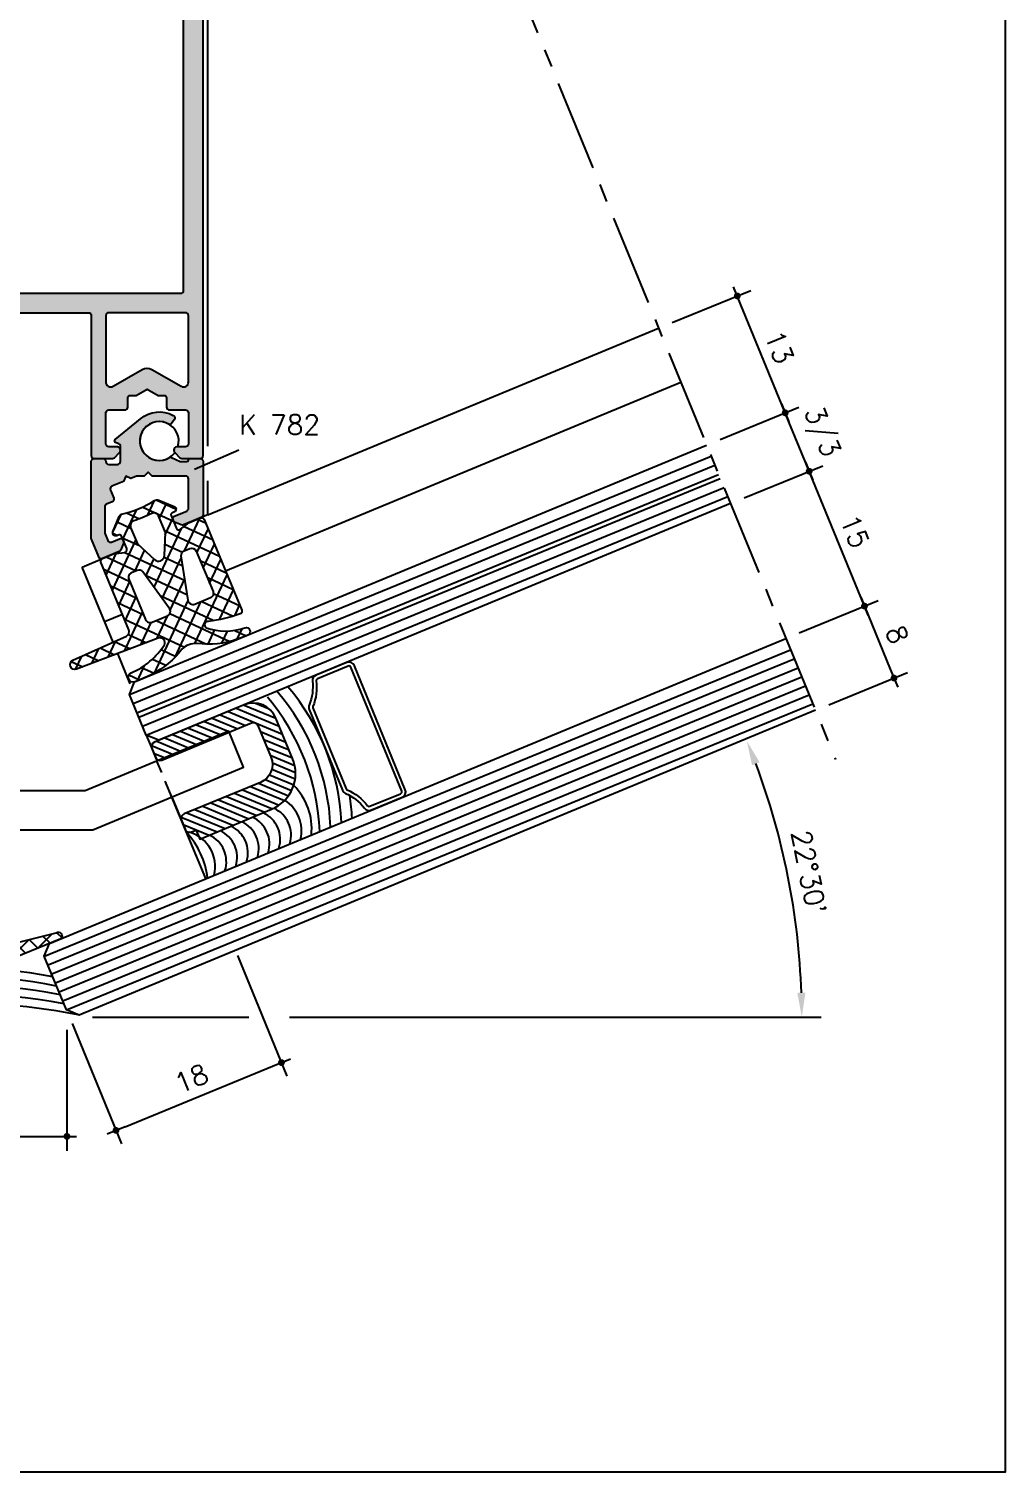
# Model space of a CAD drawing. Extents: x 0 to 1130, y -960 to 577.
# Drawn here: x 799.6 to 900, y -320 to -171.5 of the extents above; entities that cross this region are included whole.
import ezdxf

# ---------------------------------------------------------------- set-up
doc = ezdxf.new("R2010")
doc.units = 0
doc.header["$LTSCALE"] = 7.5
doc.header["$MEASUREMENT"] = 0
doc.linetypes.add('CENTER', pattern=[2, 1.25, -0.25, 0.25, -0.25])
doc.linetypes.add('HIDDEN', pattern=[0.375, 0.25, -0.125])
doc.layers.get('0').update_dxf_attribs({"linetype": 'CONTINUOUS'})
doc.layers.get('DEFPOINTS').update_dxf_attribs({"linetype": 'CONTINUOUS'})
for name, color, linetype in [('ACCESSORI', 200, 'CONTINUOUS'), ('ASSI', 1, 'CENTER'), ('FILL', 8, 'CONTINUOUS'), ('FINE', 7, 'CONTINUOUS'), ('GOMMA', 3, 'CONTINUOUS'), ('GROSSA', 4, 'CONTINUOUS'), ('MARCHIO', 7, 'CONTINUOUS'), ('NASC', 7, 'HIDDEN'), ('QUOTE', 254, 'CONTINUOUS'), ('TESTO', 2, 'CONTINUOUS'), ('TRATTEGGI', 140, 'CONTINUOUS'), ('VETRO', 6, 'CONTINUOUS')]:
    doc.layers.add(name, color=color, linetype=linetype)
doc.styles.get("Standard").update_dxf_attribs({"font": 'romans.shx'})
doc.dimstyles.new('SCALA_1-1$0', dxfattribs={"dimtxt": 2, "dimasz": 1, "dimexe": 1.5, "dimexo": 1.5, "dimgap": 1, "dimtad": 3, "dimdsep": 46, "dimtxsty": 'Standard', "dimblk1": 'PUNTO', "dimblk2": 'PUNTO', "dimsah": 1, "dimcen": 0.09, "dimclrt": 2, "dimadec": 0, "dimazin": 0, "dimtfac": 0.7, "dimtmove": 0, "dimatfit": 3, "dimldrblk": 'PUNTO', "dimfxl": 1, "dimtolj": 2, "dimarcsym": 0})
doc.dimstyles.new('SCALA_1-1$2', dxfattribs={"dimtxt": 2, "dimasz": 2.5, "dimexe": 1.5, "dimexo": 1.5, "dimgap": 1, "dimtad": 3, "dimdec": 0, "dimdsep": 46, "dimtxsty": 'Standard', "dimcen": 0, "dimclrt": 2, "dimaunit": 1, "dimadec": 0, "dimazin": 0, "dimtfac": 0.7, "dimtdec": 4, "dimtmove": 0, "dimatfit": 3, "dimfxl": 1, "dimtolj": 2, "dimarcsym": 0})

# ---------------------------------------------------------------- blocks, each defined once
blk = doc.blocks.new('PUNTO')
blk.add_line((-1, 0), (1, 0))
at = {"const_width": 0.35}
blk.add_lwpolyline([(-0.1750000000000114, 0, 1), (0.1750000000000114, 0, 1)], format="xyb", close=True, dxfattribs=at)
blk = doc.blocks.new('*D152')
at = {"layer": 'DEFPOINTS', "color": 0, "transparency": 16777216}
for p in [(877.4308024406181, -234.2159033748131), (888.5681983482438, -238.2948654134539), (880.4664701623201, -241.6176262361414)]:
    blk.add_point(p, dxfattribs=at)
at = {"layer": 'QUOTE', "color": 0, "lineweight": -2, "transparency": 16777216}
for p, q in [((878.818617021964, -233.6467191447049), (886.9203452078875, -230.3239583220174)), ((885.9119867799471, -231.8183522730229), (888.1887421948384, -237.3696556925566)), ((881.854284743666, -241.0484420060332), (889.9560129295896, -237.7256811833457))]:
    blk.add_line(p, q, dxfattribs=at)
for p, rotation in [((885.5325306265416, -230.8931425521256), 112.299999620784), ((888.5681983482438, -238.2948654134539), 292.299999620784)]:
    blk.add_blockref('PUNTO', p, dxfattribs=dict(at, rotation=rotation))
at = {"layer": 'QUOTE', "color": 2, "transparency": 16777216, "insert": (888.9007839291871, -233.8350916759791), "char_height": 2, "attachment_point": 5, "rotation": 292.299999620784}
blk.add_mtext('\\A2;8', dxfattribs=at)
blk = doc.blocks.new('*D153')
at = {"layer": 'DEFPOINTS', "color": 0, "transparency": 16777216}
for p in [(877.3755313218397, -211.0043018199924), (869.2836290591613, -214.3230328005081), (871.7501091227405, -220.3369326087512)]:
    blk.add_point(p, dxfattribs=at)
at = {"layer": 'QUOTE', "color": 0, "lineweight": -2, "transparency": 16777216}
for p, q in [((870.6714436367399, -213.7538485612144), (878.7633458994184, -210.4351175806987)), ((879.4625552258905, -216.0929919098496), (877.7549874813689, -211.9295115383781)), ((873.1379237003191, -219.7677483694575), (881.2298259629982, -216.4490173889416))]:
    blk.add_line(p, q, dxfattribs=at)
for p, rotation in [((877.3755313218397, -211.0043018199924), 112.300000000007), ((879.8420113854196, -217.0182016282353), 292.3000000000069)]:
    blk.add_blockref('PUNTO', p, dxfattribs=dict(at, rotation=rotation))
at = {"layer": 'QUOTE', "color": 2, "transparency": 16777216, "insert": (880.9438244524126, -213.0535766548261), "char_height": 2, "attachment_point": 5, "rotation": 292.30000000000695}
blk.add_mtext('\\A2;3/3', dxfattribs=at)
blk = doc.blocks.new('*D154')
at = {"layer": 'DEFPOINTS', "color": 0, "transparency": 16777216}
for p in [(879.8420113854186, -217.0182016282357), (871.7501091227405, -220.3369326087512), (877.4308024406182, -234.2159033748131)]:
    blk.add_point(p, dxfattribs=at)
at = {"layer": 'QUOTE', "color": 0, "lineweight": -2, "transparency": 16777216}
for p, q in [((873.1379237003191, -219.7677483694575), (881.2298259629972, -216.449017388942)), ((885.1530819319325, -229.9679297095107), (880.2214675449477, -217.9434113466214)), ((878.8186170181968, -233.6467191355195), (886.9203526690403, -230.3239551886027))]:
    blk.add_line(p, q, dxfattribs=at)
for p, rotation in [((879.8420113854186, -217.0182016282357), 112.300000000007), ((885.5325380914617, -230.8931394278964), 292.3000000000069)]:
    blk.add_blockref('PUNTO', p, dxfattribs=dict(at, rotation=rotation))
at = {"layer": 'QUOTE', "color": 2, "transparency": 16777216, "insert": (884.5376941752115, -223.1967582090079), "char_height": 2, "attachment_point": 5, "rotation": 292.30000000000695}
blk.add_mtext('\\A2;15', dxfattribs=at)
blk = doc.blocks.new('*D155')
at = {"layer": 'DEFPOINTS', "color": 0, "transparency": 16777216}
for p in [(872.4438571118817, -198.9796375936165), (864.3519548492022, -202.2983685741314), (869.2836290591613, -214.3230328005081)]:
    blk.add_point(p, dxfattribs=at)
at = {"layer": 'QUOTE', "color": 0, "lineweight": -2, "transparency": 16777216}
for p, q in [((865.7397694267811, -201.7291843348379), (873.8316716894606, -198.410453354323)), ((876.9960751623119, -210.0790921016073), (872.8233132714108, -199.9048473120022)), ((870.67144363674, -213.7538485612146), (878.7633458994196, -210.4351175806996))]:
    blk.add_line(p, q, dxfattribs=at)
for p, rotation in [((872.4438571118817, -198.9796375936165), 112.2999999999999), ((877.3755313218409, -211.0043018199931), 292.3)]:
    blk.add_blockref('PUNTO', p, dxfattribs=dict(at, rotation=rotation))
at = {"layer": 'QUOTE', "color": 2, "transparency": 16777216, "insert": (876.7601136536329, -204.2330573877466), "char_height": 2, "attachment_point": 5, "rotation": 292.29999999999995}
blk.add_mtext('\\A2;13', dxfattribs=at)
blk = doc.blocks.new('*D156')
at = {"layer": 'DEFPOINTS', "color": 0, "transparency": 16777216}
for p in [(781.476508704543, -272.9746824597856), (803.4765087045425, -272.9746824597856), (803.4765087045425, -285.4504136814399)]:
    blk.add_point(p, dxfattribs=at)
at = {"layer": 'FINE', "color": 0, "lineweight": -2, "transparency": 16777216}
for p, q in [((781.476508704543, -274.4746824597856), (781.476508704543, -286.9504136814399)), ((803.4765087045425, -274.4746824597856), (803.4765087045425, -286.9504136814399)), ((782.476508704543, -285.4504136814399), (802.4765087045425, -285.4504136814399))]:
    blk.add_line(p, q, dxfattribs=at)
at = {"layer": 'FINE', "color": 0, "lineweight": -2, "transparency": 16777216, "rotation": 180}
blk.add_blockref('PUNTO', (781.476508704543, -285.4504136814399), dxfattribs=at)
at = {"layer": 'FINE', "color": 0, "lineweight": -2, "transparency": 16777216}
blk.add_blockref('PUNTO', (803.4765087045425, -285.4504136814399), dxfattribs=at)
at = {"layer": 'FINE', "color": 2, "transparency": 16777216, "insert": (792.4765087045428, -283.4504136814399), "char_height": 2, "attachment_point": 5}
blk.add_mtext('\\A2;22', dxfattribs=at)
blk = doc.blocks.new('*D157')
at = {"layer": 'DEFPOINTS', "color": 0, "transparency": 16777216}
for p in [(820.4617544697452, -265.464153020396), (803.4432858828949, -272.4439356607018), (825.5454019282203, -277.8593663153027)]:
    blk.add_point(p, dxfattribs=at)
at = {"layer": 'FINE', "color": 0, "lineweight": -2, "transparency": 16777216}
for p, q in [((821.0309387090388, -266.8519675979746), (826.1145861675137, -279.2471808928815)), ((804.0124701221885, -273.8317502382804), (809.0961175806634, -286.2269635331872)), ((809.4521430597557, -284.4596927960795), (824.6201922098345, -278.2388224748317))]:
    blk.add_line(p, q, dxfattribs=at)
for p, rotation in [((825.5454019282203, -277.8593663153027), 22.30000000000025), ((808.52693334137, -284.8391489556085), 202.3000000000002)]:
    blk.add_blockref('PUNTO', p, dxfattribs=dict(at, rotation=rotation))
at = {"layer": 'FINE', "color": 2, "transparency": 16777216, "insert": (816.277255315737, -279.4988381986841), "char_height": 2, "attachment_point": 5, "rotation": 22.300000000000253}
blk.add_mtext('\\A2;18', dxfattribs=at)
blk = doc.blocks.new('*D151')
at = {"layer": 'DEFPOINTS', "color": 0, "transparency": 16777216}
for p in [(881.6146597251155, -241.3891922852166), (878.4449989478055, -263.491952212911), (826.3662951276128, -273.1784771987275), (881.0437932012785, -273.1784771987275), (804.2830716694187, -273.4209848577354)]:
    blk.add_point(p, dxfattribs=at)
at = {"layer": 'QUOTE', "color": 0, "lineweight": -2, "transparency": 16777216}
blk.add_arc((804.8685369487749, -273.1784771987275), 74.21135038924723, 1.930246815980197, 20.56975318401983, dxfattribs=at)
at = {"layer": 'QUOTE', "color": 0, "transparency": 16777216}
for points in [[(873.9609724805276, -247.2574534644478), (874.7361343989953, -246.951563869002), (873.4308846534238, -244.779022911322)], [(879.4543854321324, -270.6718136216556), (878.621170320968, -270.6858501088129), (879.0798873380221, -273.1784771987275)]]:
    blk.add_solid(points, dxfattribs=at)
at = {"layer": 'QUOTE', "color": 2, "transparency": 16777216, "insert": (879.8023238540881, -258.2732202486688), "char_height": 2, "attachment_point": 5, "rotation": 281.25}
blk.add_mtext("\\A2;22°30'", dxfattribs=at)

msp = doc.modelspace()

# ---------------------------------------------------------------- hatches: boundary and pattern name
at = {"layer": 'FILL'}
h = msp.add_hatch(color=253, dxfattribs=at)
edge = h.paths.add_edge_path(flags=16)
edge.add_arc((769.7765087045425, -114.6111115513601), 0.2999999999999545, 89.99999999999729, 180)
edge.add_line((769.4765087045425, -114.6111115513601), (769.4765087045425, -198.4111115513601))
edge.add_arc((769.7765087045425, -198.4111115513601), 0.2999999999999545, 180, 270)
edge.add_line((769.7765087045425, -198.71111155136), (815.1765087045424, -198.71111155136))
edge.add_arc((815.1765087045424, -198.4111115513601), 0.2999999999999545, 270, 360)
edge.add_line((815.4765087045425, -198.4111115513601), (815.4765087045425, -114.6111115513601))
edge.add_arc((815.1765087045426, -114.6111115513601), 0.2999999999999545, 0, 90)
edge.add_line((815.1765087045426, -114.3111115513602), (769.7765087045425, -114.3111115513602))
edge = h.paths.add_edge_path()
edge.add_line((777.1765087045426, -214.5111115513602), (776.2765087045425, -214.5111115513602))
edge.add_arc((776.2765087045425, -214.8111115513601), 0.2999999999999829, 90.00000000000541, 180.0000000000054)
edge.add_line((775.9765087045425, -214.8111115513602), (775.9765087045425, -214.8868474826482))
edge.add_arc((776.2765087045425, -214.8868474826482), 0.2999999999999261, 180, 225.0000000000038)
edge.add_line((776.0643766701864, -215.0989795170041), (776.5886407388984, -215.623243585716))
edge.add_arc((776.8007727732543, -215.4111115513601), 0.299999999999924, 224.9999999999981, 270.0000000000027)
edge.add_line((776.8007727732543, -215.71111155136), (778.6765087045424, -215.71111155136))
edge.add_arc((778.6765087045426, -215.4111115513601), 0.2999999999999545, 270, 360)
edge.add_line((778.9765087045425, -215.4111115513601), (778.9765087045425, -201.01111155136))
edge.add_arc((779.2765087045423, -201.01111155136), 0.2999999999999545, 90, 180, ccw=False)
edge.add_line((779.2765087045423, -200.71111155136), (786.6765087045426, -200.71111155136))
edge.add_arc((786.6765087045428, -201.01111155136), 0.2999999999999829, -5.5138116294983774e-12, 89.9999999999946, ccw=False)
edge.add_line((786.9765087045425, -201.01111155136), (786.9765087045425, -215.4111115513601))
edge.add_arc((787.2765087045425, -215.4111115513601), 0.2999999999999829, 180.0000000000163, 270.0000000000163)
edge.add_line((787.2765087045427, -215.71111155136), (787.8765087045426, -215.7111115513601))
edge.add_arc((787.8765087045426, -216.0111115513601), 0.3000000000000114, -1.0913936421275139e-11, 89.99999999998909, ccw=False)
edge.add_line((788.1765087045426, -216.0111115513602), (788.1765087045426, -216.659374424049))
edge.add_arc((787.8765087045426, -216.659374424049), 0.2999999999999972, -74.9999999999971, 0, ccw=False)
edge.add_line((787.9541544180734, -216.9491521719357), (787.198862991012, -217.1515318998671))
edge.add_arc((787.2765087045427, -217.4413096477538), 0.299999999999927, 104.9999999999926, 179.9999999999891)
edge.add_line((786.9765087045425, -217.4413096477537), (786.9765087045425, -235.41111155136))
edge.add_arc((787.2765087045425, -235.4111115513601), 0.2999999999999972, 179.9999999999864, 269.9999999999919)
edge.add_line((787.2765087045425, -235.7111115513601), (788.5765087045424, -235.71111155136))
edge.add_line((788.5765087045424, -235.71111155136), (789.2765087045423, -235.01111155136))
edge.add_line((789.2765087045425, -235.01111155136), (789.2765087045425, -234.51111155136))
edge.add_line((789.2765087045425, -234.51111155136), (788.1765087045424, -234.51111155136))
edge.add_line((788.1765087045424, -234.51111155136), (788.1765087045424, -233.0390171704963))
edge.add_line((788.1765087045424, -233.0390171704963), (790.4765087045425, -231.7111115513601))
edge.add_line((790.4765087045425, -231.7111115513601), (790.4765087045425, -219.7111115513601))
edge.add_arc((792.4765087045425, -219.7111115513601), 2, 0, 180, ccw=False)
edge.add_line((794.4765087045425, -219.7111115513601), (794.4765087045425, -231.7111115513601))
edge.add_line((794.4765087045425, -231.7111115513601), (796.7765087045425, -233.0390171704963))
edge.add_line((796.7765087045425, -233.0390171704963), (796.7765087045425, -234.51111155136))
edge.add_line((796.7765087045425, -234.51111155136), (795.6765087045424, -234.51111155136))
edge.add_line((795.6765087045424, -234.51111155136), (795.6765087045424, -235.01111155136))
edge.add_line((795.6765087045424, -235.01111155136), (796.3765087045422, -235.71111155136))
edge.add_line((796.3765087045424, -235.71111155136), (797.6765087045426, -235.71111155136))
edge.add_arc((797.6765087045426, -235.41111155136), 0.2999999999999403, 269.9999999999972, 360.0000000000027)
edge.add_line((797.9765087045425, -235.41111155136), (797.9765087045425, -217.4413096477538))
edge.add_arc((797.6765087045424, -217.4413096477539), 0.3000000000000398, 1.085629331272737e-11, 75.00000000001305)
edge.add_line((797.7541544180731, -217.1515318998671), (796.9988629910117, -216.9491521719358))
edge.add_arc((797.0765087045427, -216.6593744240491), 0.300000000000004, 179.9999999999891, 254.9999999999945, ccw=False)
edge.add_line((796.7765087045427, -216.659374424049), (796.7765087045427, -216.51111155136))
edge.add_line((796.7765087045425, -216.51111155136), (796.7765087045425, -216.0111115513602))
edge.add_arc((797.0765087045424, -216.0111115513602), 0.3000000000000682, 90, 180, ccw=False)
edge.add_line((797.0765087045424, -215.7111115513601), (797.6765087045424, -215.7111115513601))
edge.add_arc((797.6765087045426, -215.4111115513601), 0.2999999999999829, 270.0000000000054, 359.9999999999946)
edge.add_line((797.9765087045425, -215.4111115513601), (797.9765087045425, -201.01111155136))
edge.add_arc((798.2765087045425, -201.01111155136), 0.2999999999999829, 90.0000000000054, 180.0000000000054, ccw=False)
edge.add_line((798.2765087045425, -200.71111155136), (805.6765087045428, -200.71111155136))
edge.add_arc((805.6765087045428, -201.01111155136), 0.2999999999999545, 0, 90, ccw=False)
edge.add_line((805.9765087045428, -201.01111155136), (805.9765087045425, -215.4111115513601))
edge.add_arc((806.2765087045427, -215.41111155136), 0.3000000000000114, 180.0000000000109, 270.0000000000109)
edge.add_line((806.2765087045427, -215.71111155136), (808.1522446358308, -215.7111115513601))
edge.add_arc((808.1522446358308, -215.4111115513601), 0.2999999999999829, 270.0000000000109, 315.0000000000115)
edge.add_line((808.3643766701866, -215.623243585716), (808.8886407388986, -215.0989795170042))
edge.add_arc((808.6765087045426, -214.8868474826483), 0.3000000000000145, 315.0000000000038, 360.0000000000055)
edge.add_line((808.9765087045425, -214.8868474826482), (808.9765087045425, -214.8111115513602))
edge.add_arc((808.6765087045426, -214.8111115513602), 0.3000000000000398, 5.428146656363683e-12, 90.00000000000541)
edge.add_line((808.6765087045426, -214.5111115513602), (807.7765087045427, -214.5111115513602))
edge.add_arc((807.7765087045427, -214.2111115513601), 0.3000000000000398, 180.0000000000054, 270.0000000000054, ccw=False)
edge.add_line((807.4765087045425, -214.2111115513601), (807.4765087045425, -211.0111115513602))
edge.add_arc((807.7765087045427, -211.0111115513602), 0.3000000000000398, 89.9999999999946, 179.9999999999946, ccw=False)
edge.add_line((807.7765087045427, -210.7111115513602), (809.4265087045426, -210.7111115513602))
edge.add_arc((809.4265087045426, -210.4111115513602), 0.3000000000000398, 269.9999999999946, 359.9999999999946)
edge.add_line((809.7265087045425, -210.4111115513602), (809.7265087045425, -209.5111115513602))
edge.add_arc((810.0265087045427, -209.5111115513602), 0.3000000000000682, 90, 180, ccw=False)
edge.add_line((810.0265087045427, -209.2111115513601), (810.5925341083271, -209.2111115513601))
edge.add_line((810.5925341083271, -209.2111115513601), (811.7265087045428, -208.5564110129808))
edge.add_line((811.7265087045425, -208.5564110129808), (812.860483300758, -209.21111155136))
edge.add_line((812.8604833007582, -209.21111155136), (813.4265087045426, -209.2111115513601))
edge.add_arc((813.4265087045426, -209.5111115513602), 0.3000000000000114, 1.0913936421275139e-11, 90.00000000001091, ccw=False)
edge.add_line((813.7265087045425, -209.5111115513601), (813.7265087045425, -210.4111115513602))
edge.add_arc((814.0265087045427, -210.4111115513602), 0.2999999999999261, 179.9999999999973, 270.0000000000054)
edge.add_line((814.0265087045427, -210.7111115513601), (815.6765087045428, -210.7111115513601))
edge.add_arc((815.6765087045426, -211.0111115513602), 0.3000000000000682, 0, 90, ccw=False)
edge.add_line((815.9765087045425, -211.0111115513602), (815.9765087045425, -214.2111115513601))
edge.add_arc((815.6765087045426, -214.2111115513601), 0.3000000000000398, 269.9999999999946, 359.99999999999187, ccw=False)
edge.add_line((815.6765087045426, -214.5111115513602), (814.7765087045427, -214.5111115513602))
edge.add_arc((814.7765087045427, -214.8111115513602), 0.2999999999999972, 90.00000000000541, 180.0000000000027)
edge.add_line((814.4765087045425, -214.8111115513602), (814.4765087045425, -214.8868474826482))
edge.add_arc((814.7765087045425, -214.8868474826481), 0.2999999999999829, 180.0000000000244, 225.0000000000288)
edge.add_line((814.5643766701867, -215.0989795170041), (815.0886407388987, -215.6232435857161))
edge.add_arc((815.3007727732545, -215.4111115513603), 0.2999999999998336, 224.9999999999923, 269.9999999999891)
edge.add_line((815.3007727732545, -215.7111115513601), (817.1765087045424, -215.7111115513601))
edge.add_arc((817.1765087045424, -215.4111115513601), 0.3000000000000682, 270, 360)
edge.add_line((817.4765087045425, -215.4111115513601), (817.4765087045425, -111.7111115513601))
edge.add_arc((816.4765087045425, -111.7111115513601), 1, 0, 90)
edge.add_line((816.4765087045425, -110.7111115513601), (768.4765087045425, -110.7111115513601))
edge.add_arc((768.4765087045425, -111.7111115513601), 1, 89.99999999999919, 179.9999999999968)
edge.add_line((767.4765087045425, -111.71111155136), (767.4765087045425, -215.4111115513601))
edge.add_arc((767.7765087045425, -215.4111115513601), 0.2999999999999829, 179.9999999999946, 269.9999999999946)
edge.add_line((767.7765087045425, -215.7111115513601), (769.6522446358306, -215.7111115513601))
edge.add_arc((769.6522446358306, -215.4111115513601), 0.2999999999999829, 270.0000000000027, 314.9999999999981)
edge.add_line((769.8643766701866, -215.6232435857161), (770.3886407388986, -215.0989795170042))
edge.add_arc((770.1765087045424, -214.8868474826483), 0.3000000000000346, 315.0000000000077, 360.0000000000163)
edge.add_line((770.4765087045425, -214.8868474826482), (770.4765087045425, -214.8111115513602))
edge.add_arc((770.1765087045426, -214.8111115513602), 0.2999999999999545, 0, 90)
edge.add_line((770.1765087045426, -214.5111115513602), (769.2765087045425, -214.5111115513602))
edge.add_arc((769.2765087045425, -214.2111115513602), 0.2999999999999829, 179.9999999999946, 269.9999999999946, ccw=False)
edge.add_line((768.9765087045425, -214.2111115513601), (768.9765087045425, -211.0111115513602))
edge.add_arc((769.2765087045425, -211.0111115513602), 0.2999999999999829, 90.0000000000054, 180.0000000000054, ccw=False)
edge.add_line((769.2765087045425, -210.7111115513602), (770.9265087045426, -210.7111115513601))
edge.add_arc((770.9265087045426, -210.4111115513602), 0.2999999999998835, 270.0000000000081, 360.0000000000136)
edge.add_line((771.2265087045425, -210.4111115513602), (771.2265087045425, -209.5111115513601))
edge.add_arc((771.5265087045425, -209.5111115513602), 0.3000000000000256, 89.99999999999193, 179.9999999999891, ccw=False)
edge.add_line((771.5265087045425, -209.2111115513601), (772.0925341083268, -209.21111155136))
edge.add_line((772.0925341083268, -209.21111155136), (773.2265087045425, -208.5564110129808))
edge.add_line((773.2265087045425, -208.5564110129808), (774.3604833007582, -209.2111115513601))
edge.add_line((774.360483300758, -209.2111115513601), (774.9265087045424, -209.2111115513601))
edge.add_arc((774.9265087045424, -209.5111115513602), 0.3000000000000682, 0, 90, ccw=False)
edge.add_line((775.2265087045425, -209.5111115513602), (775.2265087045425, -210.4111115513602))
edge.add_arc((775.5265087045425, -210.4111115513602), 0.3000000000000398, 180.0000000000054, 270.0000000000054)
edge.add_line((775.5265087045425, -210.7111115513602), (777.1765087045426, -210.7111115513601))
edge.add_arc((777.1765087045426, -211.0111115513602), 0.3000000000000114, -1.0913936421275139e-11, 89.99999999998909, ccw=False)
edge.add_line((777.4765087045425, -211.0111115513602), (777.4765087045425, -214.2111115513601))
edge.add_arc((777.1765087045426, -214.2111115513602), 0.3000000000000114, -89.99999999998909, 1.0913936421275139e-11, ccw=False)
edge = h.paths.add_edge_path(flags=16)
edge.add_line((768.9765087045425, -207.8347231752425), (768.9765087045425, -201.01111155136))
edge.add_arc((769.2765087045425, -201.01111155136), 0.2999999999999545, 90, 180, ccw=False)
edge.add_line((769.2765087045425, -200.71111155136), (777.1765087045424, -200.71111155136))
edge.add_arc((777.1765087045424, -201.0111115513601), 0.3000000000000398, 5.4001247917767614e-12, 90.0000000000054, ccw=False)
edge.add_line((777.4765087045425, -201.01111155136), (777.4765087045425, -207.8347231777452))
edge.add_arc((776.9765087045425, -207.8347231777452), 0.4999999999999858, -120.00000010754559, 3.183231456205249e-12, ccw=False)
edge.add_line((776.7265087037299, -208.2677358791681), (773.7265087153799, -206.5356850708172))
edge.add_arc((773.2265087153796, -207.4017104746016), 1.000000000000017, 59.99999999999776, 119.9999999999964)
edge.add_line((772.7265087153796, -206.5356850708171), (769.7265087037295, -208.2677358776039))
edge.add_arc((769.4765087045425, -207.8347231752425), 0.4999999999999585, 180, 299.9999998924515, ccw=False)
edge = h.paths.add_edge_path(flags=16)
edge.add_line((796.4765087045425, -213.7111115513601), (796.4765087045425, -200.7111115513601))
edge.add_line((796.4765087045425, -200.7111115513601), (788.4765087045425, -200.7111115513601))
edge.add_line((788.4765087045425, -200.7111115513601), (788.4765087045425, -213.7111115513602))
edge.add_arc((788.9765087045425, -213.7111115513602), 0.5, 180, 270)
edge.add_line((788.9765087045425, -214.2111115513602), (795.9765087045425, -214.2111115513601))
edge.add_arc((795.9765087045425, -213.7111115513601), 0.5, 270, 360)
edge = h.paths.add_edge_path(flags=16)
edge.add_arc((811.7265086937055, -207.4017104746016), 1.000000000000004, 59.99999999999659, 119.9999999999961, ccw=False)
edge.add_line((812.2265086937055, -206.5356850708172), (815.2265087053554, -208.2677358776039))
edge.add_arc((815.4765087045425, -207.8347231752424), 0.5000000000000187, 240.0000001075431, 359.9999999999968)
edge.add_line((815.9765087045425, -207.8347231752425), (815.9765087045425, -201.01111155136))
edge.add_arc((815.6765087045426, -201.01111155136), 0.3000000000000398, 5.428146656363683e-12, 90.00000000000541)
edge.add_line((815.6765087045426, -200.71111155136), (807.7765087045427, -200.7111115513601))
edge.add_arc((807.7765087045427, -201.0111115513601), 0.2999999999999545, 90, 180)
edge.add_line((807.4765087045428, -201.0111115513601), (807.4765087045425, -207.8347231777452))
edge.add_arc((807.9765087045425, -207.8347231777452), 0.5000000000000284, 180.0000000000016, 300.0000001075502)
edge.add_line((808.2265087053554, -208.2677358791681), (811.2265086937055, -206.5356850708171))
msp.add_hatch(color=253, dxfattribs=at).paths.add_polyline_path([(813.9699747061004, -212.1753047349926, 0.3877945824087844), (814.2331517151142, -212.1164393406261), (814.5155757869095, -211.7130959654356, 0.4472135954999613), (814.4135325590762, -211.2776798659935, 0.3088544576429195), (811.0468018615841, -211.6141066536214), (808.4478615816786, -213.7574684947338, 0.6066148208005129), (808.524744895522, -214.1037873198408), (808.828272513563, -214.1851172999755, -0.3394542588633337), (808.9765087045425, -214.3783024652333), (808.9765087045425, -216.0111115513605, -0.4142135623731004), (808.6765087045424, -216.3111115513605), (807.7765087045425, -216.3111115513605, -0.4142135623731229), (807.4765087045425, -216.0111115513604, 0.4142135623732616), (807.1765087045424, -215.7111115513601), (806.2765087045427, -215.71111155136, 0.4142135623734667), (805.9765087045425, -216.0111115513601), (805.9765087045425, -223.8854678922403, 0.09675375523381566), (805.9985609903351, -223.9983619495106), (806.7424294794068, -225.8297829401939, 0.4162315658651691), (807.1351822233237, -225.9940527426769), (808.8634764418252, -225.2781698376025, 0.19891236737969), (809.0258352718693, -225.1158110075587), (809.3095649413028, -224.4308269915642, 0.2320247787639074), (809.2928565865511, -224.167149768634, 0.4517883523664223), (808.8886131657011, -223.9688872253088), (808.0694474363586, -224.3081967802337, -0.4162315658651701), (807.6766946924417, -224.1439269777507), (807.3765087045426, -223.4048623078198), (807.3765087045426, -220.6825846312183, -0.3033466836511942), (807.5617036748774, -220.4054207714465), (808.1273257721298, -220.1711324276931, 0.4142135624200637), (808.2896846022181, -219.7791635382118), (807.9452695130121, -218.9476719587638, -0.414213562373004), (808.1076283430559, -218.555703069301), (809.310611135551, -218.0574112813482), (809.5251501753794, -217.5355894212757), (810.0458359610998, -217.7528711872123), (810.6294953528077, -217.5111115513605), (811.4378414043217, -217.5111115513605), (811.8357422126396, -217.1111115513605), (812.2336430209575, -217.5111115513605), (815.6810903854866, -217.5111115513605, -0.4142135623731004), (815.9810903854866, -217.8111115513605), (815.9810903854866, -220.8306333786756, -0.3033466836073427), (815.7958954151961, -221.107797238429), (814.5242783140202, -221.6345182878816, 0.4517883522486666), (814.3786278386694, -222.0605543407532, 0.2320247790102447), (814.5532612004372, -222.258816884118), (815.2382452191528, -222.5425465536148, 0.1989123673796469), (815.4678552785717, -222.5425465536148), (817.2958954153423, -221.785347535272, 0.3033466834633019), (817.4810903854866, -221.5081836755792), (817.4810903854866, -216.0111115513601, 0.4142135623731337), (817.1810903854866, -215.7111115513601), (816.1265087045424, -215.7111115513601, 0.4142135623732616), (815.9765087045423, -215.8611115513603, -0.4142135623728732), (815.8265087045424, -216.0111115513605), (815.1137716544604, -216.0111115513604), (814.2250394297166, -215.5966889089134, 0.2537088048817169), (814.0346969525663, -215.6082378376879, -1.762616212246895)])
h = msp.add_hatch(dxfattribs=at)
h.set_pattern_fill('ANSI37', color=137, scale=10, angle=200, style=0)
h.set_pattern_definition([(245, (690, -320), (1.132884733795812, -0.5282728271758744), []), (335.0000000000001, (690, -320), (0.5282728271758744, 1.132884733795812), [])])
h.paths.add_polyline_path([(816.6573625580581, -234.7410933613216, -0.0279488201277153), (816.8807212603383, -234.746154803842), (817.3867347380228, -234.7737811025392, 0.110612041823471), (821.2076491391831, -234.2314985597604), (822.1403171539405, -233.8451748188564, 0.9292461723943047), (821.7818190493003, -233.1324019697711, -0.1649688112626651), (817.79080094151, -233.125523250168, -0.7904883406482366), (818.0315199944209, -232.4643362469142, 0.05312709888512344), (821.2983559726135, -231.7039062601543, 0.4142135623729978), (821.4607148026573, -231.3119373706915), (817.5974380171594, -221.9851621599412, 0.4142135623731505), (817.2054691276965, -221.8228033298973), (816.0955264850463, -222.2825566259392, 0.0655434628152484), (816.0277030860534, -222.3217144836053), (815.1707866783722, -222.9792495696611, -0.4931454260312266), (814.7109943899161, -222.8560485972831), (814.1838143445118, -221.5833233818558, -0.3888787318530059), (814.276240528367, -221.3293845287472), (814.538677817277, -221.1927683233046, 0.6370702608073496), (814.5149582630156, -220.6495012135978), (812.9362484730661, -219.9955782075494, 0.2454199115108711), (812.4751099323735, -220.0365551803372, -0.04434285628740945), (810.9060077715521, -220.8560946337194), (811.2886912039171, -221.7799741662305, 0.02265679805365915), (812.1995326494316, -221.3533856195932, -0.4410091218321953), (812.8938290536653, -221.6047745131358), (813.6023389509021, -223.3152687161212), (813.4984851736731, -225.6939109270844, -0.2914734167828084), (813.128666305872, -226.2220670117989)])
h.paths.add_polyline_path([(815.2357910721255, -225.7258993077671, -0.3288304544284983), (815.5423038315548, -225.2176894527585), (816.1296427370839, -224.9744057123789, -0.4142135623730941), (816.7829242195223, -225.245003762452), (818.5049996651651, -229.4024616587528, -0.4142135623731152), (818.2344016150921, -230.0557431411911), (816.6467064824158, -230.7133879980592, -0.5050829045456721), (815.9575102906215, -230.2977183205565)], flags=16)
h.paths.add_polyline_path([(813.128666305872, -226.2220670117989, -0.2914734223893663), (812.4937021161545, -226.1101056967512), (810.7383124001176, -224.5015873564528), (810.0298025028806, -222.7910931534676, -0.44100912183203), (810.3429854071287, -222.1223926665416, 0.02265679756541681), (811.2886912039171, -221.7799741662305), (810.9060077715521, -220.8560946337194, -0.04434285659807329), (809.2169830768662, -221.3861155118203, 0.2454199115108631), (808.8619337923451, -221.6832146056798), (808.2080107877805, -223.2619243920477, 0.6370702608072792), (808.5753863873852, -223.6628445069816), (808.8575598492966, -223.5738755561871, -0.3888787318528504), (809.1024769156998, -223.6880822598638), (809.629656961104, -224.9608074752912, -0.4931454260312618), (809.3916509590167, -225.3730459634129), (808.2816141803517, -225.519185077738), (807.1351822233235, -225.9940527426769, 0.4142135623730951), (806.9728233932797, -226.3860216321399), (809.8487392832012, -233.329096777833, -0.4052432957209685), (809.59224098924, -233.9762825478996), (807.528405208956, -234.9064196368064), (808.6425129557615, -235.8008589509656), (812.8771201374393, -234.1978778676227, -0.6756558563554195), (813.5056957758279, -234.8802676162193, -0.1494527194712063), (810.0883362333539, -237.7596662304478, 0.925745551245078), (810.419564589369, -238.7000694923211), (811.8462113772459, -238.1091330440665, 0.09819273378049216), (815.0020483794704, -235.7310535314809), (815.2965357887729, -235.338951245164, -0.1926945525451828), (816.6573625580581, -234.7410933613216)])
h.paths.add_polyline_path([(814.0102922395354, -231.1042824462141, -0.5050829045456721), (813.8168797864455, -231.8855405946956), (812.2291846537692, -232.543185451564, -0.4142135623731152), (811.575903171331, -232.2725874014909), (809.853827725688, -228.11512950519, -0.4142135623730941), (810.124425775761, -227.4618480227518), (810.7117646812903, -227.2185642823723, -0.3288304544284983), (811.2878605667454, -227.3611856664019)], flags=16)
h.paths.add_polyline_path([(808.6425129557615, -235.8008589509656), (807.528405208956, -234.9064196368064), (804.0915108212382, -236.4553718214769, 0.9697392325155793), (804.4740136570013, -237.3788153552223)])
h = msp.add_hatch(dxfattribs=at)
h.set_pattern_fill('ANSI37', color=137, scale=10, angle=90, style=0)
h.set_pattern_definition([(135, (690, -320), (-0.8838834764831844, -0.8838834764831843), []), (225, (690, -320), (0.8838834764831843, -0.8838834764831844), [])])
edge = h.paths.add_edge_path(flags=16)
edge.add_arc((793.9765087045425, -265.5168104349708), 0.5000000000000071, 270, 359.9999999999992)
edge.add_line((794.4765087045425, -265.5168104349708), (794.4765087045425, -260.6032238332888))
edge.add_arc((793.9765087045425, -260.6032238332888), 0.5, 359.9999999999992, 450)
edge.add_line((793.9765087045425, -260.1032238332888), (790.9765087045414, -260.1032238332888))
edge.add_arc((790.9765087045414, -260.6032238332888), 0.4999999999999929, 90, 180.0000000000008)
edge.add_line((790.4765087045414, -260.6032238332888), (790.4765087045416, -265.5168104349709))
edge.add_arc((790.9765087045416, -265.5168104349709), 0.4999999999999432, 180.0000000000065, 270.0000000000065)
edge.add_line((790.9765087045416, -266.0168104349708), (793.9765087045425, -266.0168104349708))
edge = h.paths.add_edge_path()
edge.add_line((789.0725076784793, -261.2467263777094), (788.6408571767709, -261.1009337260185))
edge.add_arc((788.7368561507085, -260.8167081166815), 0.3000000000001001, 180.0000000000244, 251.33728195456598, ccw=False)
edge.add_line((788.4368561507083, -260.8167081166816), (788.4368561507083, -260.6581803287195))
edge.add_arc((788.7368561507083, -260.6581803287195), 0.3000000000000398, 140.4399257303018, 179.9999999999891, ccw=False)
edge.add_line((788.5055689801184, -260.4671142544926), (789.6510829267488, -259.0162529210604))
edge.add_arc((789.8823700973389, -259.2073189952872), 0.2999999999999428, 90.00000000002171, 140.4399257303325, ccw=False)
edge.add_line((789.8823700973387, -258.9073189952873), (795.0706473117452, -258.9073189952873))
edge.add_arc((795.0706473117452, -259.2073189952872), 0.2999999999999332, 39.56007426966818, 89.99999999998101, ccw=False)
edge.add_line((795.3019344823351, -259.0162529210604), (796.4474484289656, -260.4671142544926))
edge.add_arc((796.2161612583757, -260.6581803287195), 0.3000000000000385, 1.0913936421275139e-11, 39.56007426969819, ccw=False)
edge.add_line((796.5161612583756, -260.6581803287195), (796.5161612583756, -260.8167081166816))
edge.add_arc((796.2161612583757, -260.8167081166816), 0.2999999999999829, -71.33728195453591, 5.4001247917767614e-12, ccw=False)
edge.add_line((796.3121602323133, -261.1009337260185), (795.8805097306049, -261.2467263777094))
edge.add_arc((795.9765087045425, -261.5309519870462), 0.2999999999999817, 108.6627180454646, 180.0000000000068)
edge.add_line((795.6765087045426, -261.5309519870463), (795.6765087045424, -262.4111115513598))
edge.add_arc((795.9765087045425, -262.4111115513597), 0.3000000000000682, 180.0000000000217, 270.0000000000217)
edge.add_line((795.9765087045425, -262.7111115513597), (796.7872430016876, -262.7111115513599))
edge.add_arc((796.7872430016876, -263.0111115513599), 0.3000000000000114, -1.0913936421275139e-11, 89.99999999998909, ccw=False)
edge.add_line((797.0872430016875, -263.0111115513599), (797.0872430016875, -265.4668104349709))
edge.add_arc((797.3872430016875, -265.4668104349709), 0.2999999999999829, 179.9999999999987, 281.277707489663)
edge.add_line((797.4459123799238, -265.76101768175), (802.3538895431209, -264.4934879666685))
edge.add_arc((802.5765087045422, -264.825814175337), 0.3999999999999188, -47.16576918584519, 123.8173968475489, ccw=False)
edge.add_line((802.8484605216822, -265.1191436984917), (796.62563106586, -267.6522065024575))
edge.add_arc((796.2863710806942, -266.7115138520844), 1.000000000000322, 270, 289.83179478993543, ccw=False)
edge.add_line((796.2863710806942, -267.7115138520847), (788.6666463283907, -267.7115138520849))
edge.add_arc((788.6666463283907, -266.7115138520846), 1.000000000000306, 250.16820521006508, 270.0000000000008, ccw=False)
edge.add_line((788.3273863432248, -267.6522065024576), (782.1045568874026, -265.1480242461643))
edge.add_arc((782.3765087045429, -264.8546947230096), 0.3999999999999882, 56.1826031524364, 227.1657691858341, ccw=False)
edge.add_line((782.5991278659642, -264.522368514341), (787.507105029161, -265.76101768175))
edge.add_arc((787.5657744073974, -265.4668104349709), 0.2999999999999871, 258.722292510337, 360.0000000000014)
edge.add_line((787.8657744073973, -265.4668104349709), (787.8657744073973, -263.0111115513599))
edge.add_arc((788.1657744073973, -263.0111115513599), 0.3000000000000114, 90.00000000001091, 180.0000000000109, ccw=False)
edge.add_line((788.1657744073973, -262.7111115513599), (788.9765087045416, -262.7111115513597))
edge.add_arc((788.9765087045416, -262.4111115513598), 0.2999999999999545, 270, 360)
edge.add_line((789.2765087045416, -262.4111115513598), (789.2765087045416, -261.5309519870463))
edge.add_arc((788.9765087045416, -261.5309519870462), 0.2999999999999829, 359.9999999999932, 431.3372819545354)
at = {"layer": 'TRATTEGGI'}
h = msp.add_hatch(dxfattribs=at)
h.set_pattern_fill('ANSI31', color=256, scale=5, angle=22.5, style=0)
h.set_pattern_definition([(157.5, (926.2128961223564, -297.214365547424), (0.2391771452281811, 0.5774247078195542), [])])
h.paths.add_polyline_path([(823.3825859241429, -249.030554298345, 0.4142135623730907), (824.4649781244352, -246.4174283685923), (823.1255861111574, -243.1838500048028, 0.4142135623730951), (822.4723046287193, -242.9132519547297), (813.2335093036065, -246.7400862783806, -0.4142135623730951), (812.5802278211684, -246.4694882283075), (812.1975443888032, -245.5456086957961, -0.4142135623730618), (812.4681424388762, -244.892327213358), (821.7069377639891, -241.0654928897071, -0.4142135623730933), (824.9733451761801, -242.4184831400726), (826.6954206218229, -246.5759410363734, -0.4142135623730961), (824.5306362212382, -251.8021928958789), (817.139599961148, -254.8636603547996), (816.7569165287828, -253.9397808222883), (816.2949767625271, -254.1311225384709, -0.4142135623730951), (815.6416952800889, -253.8605244883977), (815.259011847724, -252.9366449558865, -0.4142135623731117), (815.529609897797, -252.2833634734483)])

# ---------------------------------------------------------------- linework, layer by layer
at = {"layer": 'ACCESSORI'}
msp.add_lwpolyline([(814.3023032668111, -250.6269461246083), (815.6416952800889, -253.8605244883977, 0.414213562373095), (816.2949767625271, -254.1311225384709), (816.7569165287828, -253.9397808222883), (817.139599961148, -254.8636603547996), (824.5306362212382, -251.8021928958789, 0.414213562373095), (826.6954206218229, -246.5759410363734), (824.9733451761801, -242.4184831400726, 0.414213562373095), (821.7069377639891, -241.0654928897071), (812.4681424388762, -244.892327213358, 0.414213562373095), (812.1975443888032, -245.5456086957961), (812.5802278211684, -246.4694882283075, 0.414213562373095), (813.2335093036065, -246.7400862783806), (822.4723046287193, -242.9132519547297, -0.414213562373095), (823.1255861111574, -243.1838500048028), (824.4649781244352, -246.4174283685923, -0.414213562373095), (823.3825859241429, -249.0305542983451), (815.529609897797, -252.2833634734483, 0.414213562373095), (815.259011847724, -252.9366449558865)], format="xyb", dxfattribs=at)
at = {"layer": 'ASSI'}
msp.add_line((825.5646920671629, -107.7252497187959), (882.5547298170277, -246.6813200137019), dxfattribs=at)
at = {"layer": 'FINE'}
for p, q in [((817.9765087045423, -214.4276381697588), (817.9765087045423, -113.9063185523665)), ((817.9765087045423, -221.4994249413911), (864.3519548492022, -202.2983685741315)), ((819.7742897908497, -227.2537271875269), (866.6274197599223, -207.8465253147077)), ((817.9765087045423, -221.4994249413911), (817.9765087045423, -217.9879794867686)), ((817.9765087045423, -221.4994249413911), (817.1993448447888, -221.8211979553084)), ((805.0528579045633, -226.8717893730167), (807.1351822233235, -225.9940527426769)), ((808.2202247936661, -234.594627845658), (805.0528579045633, -226.8717893730167)), ((807.3562890126068, -232.4881347485651), (809.1770416594081, -231.7206552169246)), ((809.980700128503, -238.8871102520346), (808.705203415791, -235.7771279135346)), ((811.6235192402553, -244.1597893970292), (812.7574882545966, -246.8290214328261)), ((817.7533180265684, -258.9351262753896), (814.2640349235746, -250.534558171357))]:
    msp.add_line(p, q, dxfattribs=at)
for centre, radius, start, end in [((806.6155353434012, -255.0305818155885), 22.89511713608138, 2.396150186295113, 40.17490420933156), ((807.7058675454148, -254.5793015739191), 22.91514228515944, 2.41533708738818, 40.67486602997348), ((808.8164910471767, -254.1237300355609), 22.91471418319807, 2.425924631325596, 40.67504694538857), ((822.4061123357278, -253.7887002621327), 6.24950406060194, 354.0821247268557, 45.29115497935287), ((823.7894839070239, -254.0393536298505), 3.817920326518928, 347.0721194983477, 56.40178728435911), ((808.420436379479, -253.9915817258217), 24.43472510855186, 3.044023412683901, 8.489736336890878), ((822.3982314935956, -254.9092120081662), 3.028725061219276, 342.6208634945098, 65.21328937818667), ((823.5017079246427, -254.4522905060908), 3.034380349887921, 342.7135076331993, 65.33643847364617), ((803.2081887326121, -262.1808952238358), 15.17865725749504, 37.3663227166443, 37.3839367982557), ((819.070051332081, -256.2807947014902), 3.028467232956482, 342.4572759990471, 65.05160879168892), ((820.179447982646, -255.8235989909613), 3.028549820260648, 342.5117956149689, 65.10551409048966), ((821.2888413691935, -255.3664047584166), 3.028635763000119, 342.5663247942958, 65.15940763167255), ((809.8160167581259, -259.769678403443), 8.166866391203833, 6.387904977228948, 43.12217576560654), ((815.0534601593488, -257.6963983146254), 3.679218394180791, 346.2100374123762, 73.47377487495629), ((816.8512482314259, -257.1951905392521), 3.028312124483764, 342.3482656270019, 64.943763069982), ((817.9606514156299, -256.7379918856913), 3.028388001044225, 342.4027659889484, 64.99769177243115)]:
    msp.add_arc(centre, radius, start, end, dxfattribs=at)
at = {"layer": 'GOMMA'}
for points in [[(808.8619337923451, -221.6832146056798, -0.2454199115108711), (809.2169830768662, -221.3861155118203, 0.0888604381802806), (812.4751099323735, -220.0365551803372, -0.2454199115108711), (812.9362484730661, -219.9955782075494), (814.5149582630156, -220.6495012135978, -0.6370702608073499), (814.538677817277, -221.1927683233046), (814.276240528367, -221.3293845287472, 0.3888787318530058), (814.1838143445118, -221.5833233818558), (814.7109943899161, -222.8560485972831, 0.4931454260312268), (815.1707866783722, -222.9792495696611), (816.0277030860534, -222.3217144836053, -0.06554346281524841), (816.0955264850463, -222.2825566259392), (817.2054691276965, -221.8228033298973, -0.4142135623731504), (817.5974380171594, -221.9851621599412), (821.4607148026573, -231.3119373706915, -0.4142135623731505), (821.2983559726135, -231.7039062601544, -0.05312709888512125), (818.0315199944209, -232.4643362469142, 0.7904883406482491), (817.79080094151, -233.125523250168, 0.164968811262667), (821.7818190493003, -233.1324019697711, -0.999999999998863), (822.0879657951916, -233.8715055957805), (821.4943971238863, -234.1173697896349, -0.1194670680124155), (817.3867347380228, -234.7737811025392), (816.8807212603383, -234.746154803842, 0.2218381007067161), (815.2965357887729, -235.338951245164), (815.0020483794704, -235.7310535314809, -0.1001934393118184), (811.7735898109181, -238.143860015882), (810.481606946505, -238.6790168406754, -0.9999999999995451), (810.0989235141399, -237.7551373081642, 0.1490676202251945), (813.5056957758279, -234.8802676162193, 0.6756558563554195), (812.8771201374393, -234.1978778676227), (804.4740136570013, -237.3788153552223, -0.9697392325155803), (804.0915108212382, -236.4553718214769), (809.59224098924, -233.9762825478996, 0.4052432957209685), (809.8487392832012, -233.329096777833), (806.9728233932797, -226.3860216321399, -0.4142135623730951), (807.1351822233235, -225.9940527426769), (808.2816141803517, -225.5191850777379), (809.3916509590167, -225.3730459634129, 0.4931454260312618), (809.629656961104, -224.9608074752912), (809.1024769156998, -223.6880822598638, 0.3888787318528504), (808.8575598492966, -223.5738755561871), (808.5753863873852, -223.6628445069816, -0.6370702608072794), (808.2080107877805, -223.2619243920477)], [(812.1995326494316, -221.3533856195932, -0.04533686841581842), (810.3429854071287, -222.1223926665416, 0.4410091218320485), (810.0298025028806, -222.7910931534676), (810.7383124001176, -224.5015873564528), (812.4937021161545, -226.1101056967512, 0.6370702608074954), (813.4984851736731, -225.6939109270844), (813.6023389509021, -223.3152687161212), (812.8938290536653, -221.6047745131358, 0.4410091218321674)], [(815.5423038315548, -225.2176894527585), (816.1296427370839, -224.9744057123789, -0.4142135623730941), (816.7829242195223, -225.245003762452), (818.5049996651651, -229.4024616587528, -0.4142135623731153), (818.2344016150921, -230.0557431411911), (816.6467064824158, -230.7133879980592, -0.5050829045456721), (815.9575102906215, -230.2977183205565), (815.2357910721255, -225.7258993077671, -0.3288304544284983)], [(810.7117646812903, -227.2185642823723), (810.124425775761, -227.4618480227518, 0.4142135623730941), (809.853827725688, -228.11512950519), (811.575903171331, -232.2725874014909, 0.4142135623731153), (812.2291846537692, -232.543185451564), (813.8168797864455, -231.8855405946956, 0.5050829045456721), (814.0102922395354, -231.1042824462141), (811.2878605667454, -227.3611856664019, 0.3288304544284983)]]:
    msp.add_lwpolyline(points, format="xyb", close=True, dxfattribs=at)
msp.add_lwpolyline([(797.4459123799238, -265.76101768175), (802.3538895431209, -264.4934879666685, -0.9242542842687055), (802.8484605216822, -265.1191436984917), (796.62563106586, -267.6522065024575, -0.08674915946986797)], format="xyb", dxfattribs=at)
msp.add_arc((812.9765087045425, -213.9111115513601), 1.999999999999972, 342.5423968762737, 323.1301023541534, dxfattribs=at)
at = {"layer": 'GROSSA'}
msp.add_lwpolyline([(798.2765087045425, -200.71111155136), (805.6765087045428, -200.71111155136, -0.414213562373095), (805.9765087045428, -201.01111155136), (805.9765087045425, -215.4111115513601, 0.414213562373095), (806.2765087045427, -215.71111155136), (808.1522446358308, -215.7111115513601, 0.198912367379658), (808.3643766701866, -215.623243585716), (808.8886407388986, -215.0989795170042, 0.198912367379658), (808.9765087045425, -214.8868474826482), (808.9765087045425, -214.8111115513602, 0.414213562373095), (808.6765087045426, -214.5111115513602), (807.7765087045427, -214.5111115513602, -0.414213562373095), (807.4765087045425, -214.2111115513601), (807.4765087045425, -211.0111115513602, -0.414213562373095), (807.7765087045427, -210.7111115513602), (809.4265087045426, -210.7111115513602, 0.414213562373095), (809.7265087045425, -210.4111115513602), (809.7265087045425, -209.5111115513602, -0.414213562373095), (810.0265087045427, -209.2111115513601), (810.5925341083271, -209.2111115513601), (811.7265087045425, -208.5564110129808), (812.8604833007582, -209.21111155136), (813.4265087045426, -209.2111115513601, -0.414213562373079), (813.7265087045425, -209.5111115513601), (813.7265087045425, -210.4111115513602, 0.4142135623731228), (814.0265087045427, -210.7111115513601), (815.6765087045426, -210.7111115513601, -0.4142135623730951), (815.9765087045425, -211.0111115513602), (815.9765087045425, -214.2111115513601, -0.4142135623730673), (815.6765087045426, -214.5111115513602), (814.7765087045427, -214.5111115513602, 0.4142135623730674), (814.4765087045425, -214.8111115513602), (814.4765087045425, -214.8868474826482, 0.1989123673796754), (814.5643766701867, -215.0989795170041), (815.0886407388987, -215.6232435857161, 0.1989123673796406), (815.3007727732545, -215.7111115513601), (817.1765087045424, -215.7111115513601, 0.4142135623730913), (817.4765087045425, -215.4111115513601), (817.4765087045425, -111.7111115513601, 0.4142135623731034)], format="xyb", dxfattribs=at)
for points in [[(769.7765087045425, -114.3111115513602, 0.4142135623731228), (769.4765087045425, -114.6111115513601), (769.4765087045425, -198.4111115513601, 0.414213562373095), (769.7765087045425, -198.71111155136), (815.1765087045424, -198.71111155136, 0.414213562373095), (815.4765087045425, -198.4111115513601), (815.4765087045425, -114.6111115513601, 0.4142135623730951), (815.1765087045426, -114.3111115513602)], [(811.2265086937055, -206.5356850708171, -0.2679491924311186), (812.2265086937055, -206.5356850708172), (815.2265087053554, -208.2677358776039, 0.577350268563942), (815.9765087045425, -207.8347231752425), (815.9765087045425, -201.01111155136, 0.414213562373095), (815.6765087045426, -200.71111155136), (807.7765087045427, -200.7111115513601, 0.414213562373095), (807.4765087045428, -201.0111115513601), (807.4765087045425, -207.8347231777452, 0.5773502698153157), (808.2265087053554, -208.2677358791681)], [(814.3619194839762, -222.0264871773445, -0.414213562373095), (814.5242783140202, -221.6345182878816), (815.7958954151961, -221.107797238429, 0.3033466836073427), (815.9810903854866, -220.8306333786756), (815.9810903854866, -217.8111115513605, 0.4142135623731005), (815.6810903854866, -217.5111115513605), (812.2336430209575, -217.5111115513605), (811.8357422126396, -217.1111115513605), (811.4378414043217, -217.5111115513605), (810.6294953528077, -217.5111115513605), (810.0458359610998, -217.7528711872123), (809.5251501753794, -217.5355894212757), (809.310611135551, -218.0574112813481), (808.1076283430559, -218.555703069301, 0.4142135623730041), (807.9452695130121, -218.9476719587638), (808.2896846022181, -219.7791635382118, -0.4142135624200639), (808.1273257721298, -220.1711324276931), (807.5617036748774, -220.4054207714465, 0.3033466836511942), (807.3765087045426, -220.6825846312183), (807.3765087045426, -223.4048623078198), (807.6766946924417, -224.1439269777507, 0.4162315658651701), (808.0694474363586, -224.3081967802337), (808.8886131657011, -223.9688872253088, -0.4142135623730167), (809.2805820551641, -224.1312460553526), (809.3095649413028, -224.2012169321451, -0.1989123673796841), (809.3095649413028, -224.4308269915642), (809.0258352718693, -225.1158110075587, -0.19891236737969), (808.8634764418252, -225.2781698376025), (807.1351822233237, -225.9940527426769, -0.4162315658651691), (806.7424294794068, -225.8297829401939), (805.9985609903351, -223.9983619495106, -0.09675375523381567), (805.9765087045425, -223.8854678922403), (805.9765087045425, -216.0111115513601, -0.414213562373106), (806.2765087045425, -215.7111115513602), (807.1765087045424, -215.7111115513602, -0.4142135623730813), (807.4765087045425, -216.0111115513605, 0.414213562373095), (807.7765087045425, -216.3111115513605), (808.6765087045424, -216.3111115513605, 0.4142135623731005), (808.9765087045425, -216.0111115513605), (808.9765087045425, -214.3783024652333, 0.3394542588633338), (808.828272513563, -214.1851172999755), (808.524744895522, -214.1037873198408, -0.6066148208005128), (808.4478615816786, -213.7574684947338), (811.0468018615841, -211.6141066536214, -0.3088544576429164), (814.4135325590762, -211.2776798659935, -0.4472135954999711), (814.5155757869095, -211.7130959654356), (814.2331517151142, -212.1164393406261, -0.3877945824088114), (813.9699747061004, -212.1753047349926, 1.762616212246865), (814.0346969525663, -215.6082378376879, -0.2537088048817196), (814.2250394297166, -215.5966889089134), (815.1137716544604, -216.0111115513605), (815.8265087045424, -216.0111115513605, 0.414213562373095), (815.9765087045423, -215.8611115513602, -0.4142135623730949), (816.1265087045424, -215.7111115513602), (817.1810903854866, -215.7111115513602, -0.414213562373106), (817.4810903854866, -216.0111115513601), (817.4810903854866, -221.5081836755792, -0.3033466834633019), (817.2958954153423, -221.785347535272), (815.4678552785717, -222.5425465536148, -0.1989123673796469), (815.2382452191528, -222.5425465536148), (814.5532612004372, -222.258816884118, -0.1989123677242574), (814.3909023700257, -222.096458053922)]]:
    msp.add_lwpolyline(points, format="xyb", close=True, dxfattribs=at)
at = {"layer": 'MARCHIO'}
msp.add_lwpolyline([(690, -320), (690, -23), (900, -23), (900, -320)], close=True, dxfattribs=at)
at = {"layer": 'NASC'}
msp.add_line((814.3023032668111, -250.6269461246083), (812.7333011941141, -246.8390400413119), dxfattribs=at)
at = {"layer": 'QUOTE'}
for p, q in [((816.6110992694626, -216.8032792115944), (821.1544138834267, -214.8218887031779)), ((806.1015240389511, -273.1784771987275), (822.1882135755129, -273.1784771987275)), ((826.3662951276131, -273.1784771987275), (881.0753692731696, -273.1784771987275))]:
    msp.add_line(p, q, dxfattribs=at)
at = {"layer": 'QUOTE', "color": 2}
msp.add_lwpolyline([(779.6107524750612, -249.9005075002325), (764.8286799548805, -243.7775725823912), (763.2979462254202, -247.4730907124364), (778.8151030055426, -253.9005075002326), (792.4765087045425, -253.9005075002325), (806.1379144035425, -253.9005075002326), (821.6550711836649, -247.4730907124364), (820.1243374542046, -243.7775725823912), (805.3422649340239, -249.9005075002325), (792.4765087045425, -249.9005075002327)], close=True, dxfattribs=at)
at = {"layer": 'QUOTE'}
for centre, radius, start, end in [((792.4765619587643, -318.4538421781869), 50.32545494754156, 79.05808109582355, 100.942043073643), ((792.4765610983609, -323.6204074197245), 53.72402931481071, 78.92475881067588, 101.075355648138), ((792.4613969342922, -318.2628238973452), 49.29532440047429, 78.34670849343478, 101.6140718709809), ((792.4765087045425, -334.4742486955822), 62.72208990134593, 78.82125090374605, 101.1786660382248), ((792.4765634304663, -329.0469896245928), 58.22127746803027, 79.4082326673934, 100.5918774273033)]:
    msp.add_arc(centre, radius, start, end, dxfattribs=at)
at = {"layer": 'TRATTEGGI'}
for p, q in [((809.9014437946125, -240.0023315007284), (869.7487667055648, -215.4571555707744)), ((810.2808999541414, -240.9275412191142), (870.1282228650939, -216.3823652891602)), ((810.681115418734, -241.8846253098798), (870.521858438143, -217.3421479901172)), ((810.8646069211975, -242.3093699602576), (870.6973967013919, -217.7701545016149)), ((811.2440630807264, -243.2345796786434), (871.0768528609208, -218.6953642200007)), ((811.6235192402555, -244.1597893970292), (871.4563090204499, -219.6205739383865)), ((801.1617115136241, -266.8946810720842), (877.931631751467, -235.4090421710742)), ((801.5411676731533, -267.81989079047), (878.3110879109959, -236.33425188946)), ((801.9206238326822, -268.7451005088557), (878.690544070525, -237.2594616078458)), ((802.3000799922113, -269.6703102272415), (879.0700002300539, -238.1846713262316)), ((802.6795361517402, -270.5955199456274), (879.449456389583, -239.1098810446173)), ((803.0589923112691, -271.5207296640131), (879.8289125491119, -240.0350907630032)), ((803.4384484707982, -272.4459393823989), (880.208368708641, -240.9603004813889))]:
    msp.add_line(p, q, dxfattribs=at)
at = {"layer": 'VETRO'}
for points in [[(871.7501091227405, -220.3369326087513), (812.9300822051318, -244.7009854971755), (811.6235192402555, -244.1597893970292), (809.9014437946125, -240.0023315007284), (810.4426398947585, -238.695768535852), (869.2836290591613, -214.3230328005081)], [(880.476299204367, -241.6135825332744), (804.7450114356745, -272.987135482545), (803.4384484707982, -272.4459393823989), (801.1423478766076, -266.9026621873312), (801.6835439767538, -265.5960992224548), (877.4406314304697, -234.2118596842199)]]:
    msp.add_lwpolyline(points, dxfattribs=at)
msp.add_lwpolyline([(828.4104538288409, -241.5242123696831), (831.8272631752563, -249.8364423330345, 0.195029353656826), (832.142595329911, -250.1587677216599, -0.1255301581426547), (834.093825790744, -251.6759293564323, 0.3369082131521242), (834.7954408181356, -251.8631154992833), (837.9622919560973, -250.5642951921344, 0.4142135623730946), (838.2897440914078, -249.7814956653806), (833.0504895333056, -237.0256851229944, 0.4142135623730936), (832.2676900065558, -236.6982329876744), (829.1008388685941, -237.9970532948233, 0.3369082131521506), (828.7327040165248, -238.6229758375191, -0.1255301581426547), (828.4086567804234, -241.0732968626263, 0.1950293536568258)], format="xyb", close=True, dxfattribs=at)
at = {"layer": 'VETRO', "color": 7}
msp.add_lwpolyline([(828.7805377161899, -241.3724299058737), (832.1973470626053, -249.6846598692251, 0.1950293536567926), (832.3024577808221, -249.7921016654237, -0.1255301581426629), (834.4097866785253, -251.4306362309751, 0.336908213152085), (834.6436583543261, -251.4930316119344), (837.8105094922878, -250.1942113047855, 0.4142135623730784), (837.9196602040522, -249.9332781291928), (832.6804056459498, -237.1774675868065, 0.4142135623729952), (832.4194724703652, -237.0683168750233), (829.2526213324034, -238.3671371821723, 0.3369082131522646), (829.129909715047, -238.5757780297375, -0.1255301581426188), (828.779938700053, -241.2221247368539, 0.1950293536568364)], format="xyb", close=True, dxfattribs=at)

# ---------------------------------------------------------------- texts
at = {"layer": 'TESTO'}
msp.add_text('K 782', height=2, dxfattribs=at).set_placement((821.2024154242999, -213.2207573328176))

# ---------------------------------------------------------------- dimensions: what is measured, and where the dimension line sits
at = {"layer": 'FINE'}
dim = msp.add_aligned_dim(p1=(803.4432858828948, -272.4439356607018), p2=(820.4617544697451, -265.4641530203959), distance=-13.3971931429048, text='18', dimstyle='SCALA_1-1$0', dxfattribs=at)
dim.commit()
dim.dimension.update_dxf_attribs({"geometry": '*D157', "text_midpoint": (816.277255315737, -279.4988381986841)})
dim = msp.add_linear_dim(base=(803.4765087045425, -285.4504136814399), p1=(781.476508704543, -272.9746824597856), p2=(803.4765087045425, -272.9746824597856), dimstyle='SCALA_1-1$0', dxfattribs=at)
dim.commit()
dim.dimension.update_dxf_attribs({"geometry": '*D156', "text_midpoint": (792.4765087045428, -283.4504136814399)})
at = {"layer": 'QUOTE'}
for p1, p2, distance, picture, middle in [((869.2836290591613, -214.323032800508), (864.3519548492022, -202.2983685741315), -8.746019526035095, '*D155', (876.7601136536329, -204.2330573877466)), ((877.4308024406182, -234.2159033748131), (880.4664701623203, -241.6176262361415), 8.756639714146846, '*D152', (888.9007839291871, -233.8350916759791))]:
    dim = msp.add_aligned_dim(p1=p1, p2=p2, distance=distance, dimstyle='SCALA_1-1$0', dxfattribs=at)
    dim.commit()
    dim.dimension.update_dxf_attribs({"geometry": picture, "text_midpoint": middle})
dim = msp.add_linear_dim(base=(877.3755313218397, -211.0043018199924), p1=(871.7501091227405, -220.3369326087513), p2=(869.2836290591613, -214.323032800508), angle=112.300000000007, text='3/3', dimstyle='SCALA_1-1$0', override={"dimtmove": 0}, dxfattribs=at)
dim.commit()
dim.dimension.update_dxf_attribs({"geometry": '*D153', "text_midpoint": (878.6087713536295, -214.0112517241138), "dimtype": 160})
dim = msp.add_linear_dim(base=(879.8420113854186, -217.0182016282357), p1=(877.4308024406182, -234.2159033748131), p2=(871.7501091227405, -220.3369326087513), angle=112.300000000007, dimstyle='SCALA_1-1$0', override={"dimtmove": 1}, dxfattribs=at)
dim.commit()
dim.dimension.update_dxf_attribs({"geometry": '*D154', "text_midpoint": (884.5376941752115, -223.1967582090079)})
dim = msp.add_angular_dim_2l(base=(878.4449989478055, -263.491952212911), line1=((881.6146597251156, -241.3891922852166), (804.2830716694189, -273.4209848577354)), line2=((826.3662951276131, -273.1784771987275), (881.0437932012787, -273.1784771987275)), dimstyle='SCALA_1-1$2', override={"dimadec": 1}, dxfattribs=at)
dim.commit()
dim.dimension.update_dxf_attribs({"geometry": '*D151', "text_midpoint": (879.8023238540881, -258.2732202486688)})

doc.saveas('drawing.dxf')
